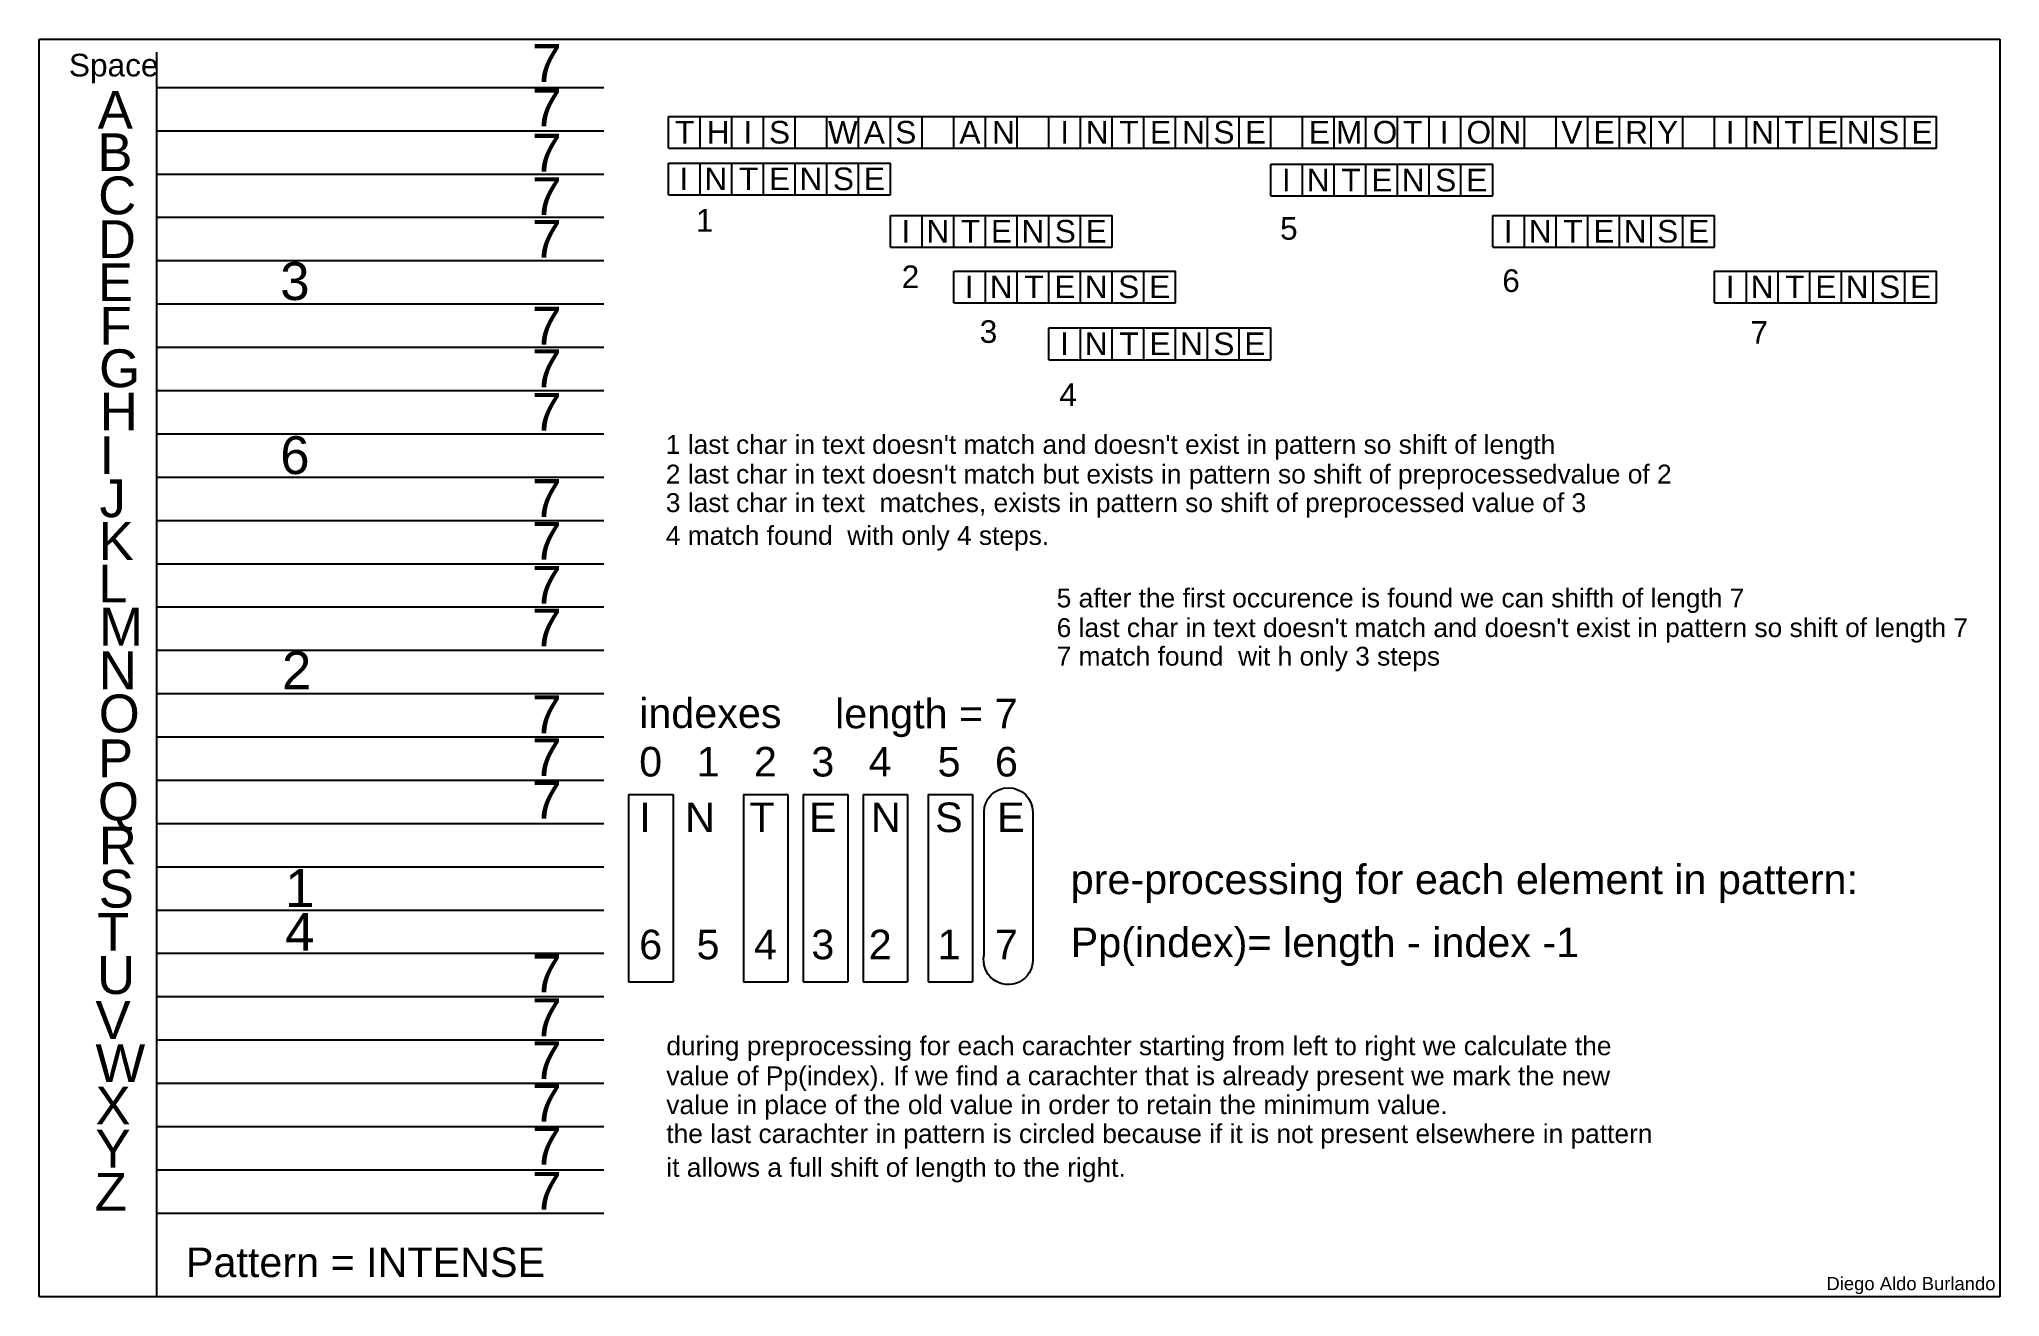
# Model space of a CAD drawing. Header units: millimetres. Extents: x -6 to 862, y -287 to 269.
import ezdxf

# ---------------------------------------------------------------- set-up
doc = ezdxf.new("R2010")
doc.units = ezdxf.units.MM
doc.header["$PDMODE"] = 4
doc.styles.get("Standard").update_dxf_attribs({"font": 'arial.ttf'})

msp = doc.modelspace()

# ---------------------------------------------------------------- linework, layer by layer
for p, q in [((-5.54, 268.89), (861.71, 268.89)), ((-5.54, -287.34), (-5.54, 268.89)), ((861.71, 268.89), (861.71, -287.34)), ((46.29, 263.16), (46.29, -287.34)), ((46.29, 247.56), (244.15, 247.56)), ((272.77, 220.72), (272.77, 234.75)), ((272.77, 234.75), (833.75, 234.75)), ((286.8, 220.72), (286.8, 234.75)), ((300.82, 220.72), (300.82, 234.75)), ((314.85, 220.72), (314.85, 234.75)), ((328.87, 220.72), (328.87, 234.75)), ((342.9, 220.72), (342.9, 234.75)), ((356.92, 220.72), (356.92, 234.75)), ((370.95, 220.72), (370.95, 234.75)), ((384.97, 220.72), (384.97, 234.75)), ((398.99, 220.72), (398.99, 234.75)), ((413.02, 220.72), (413.02, 234.75)), ((427.04, 220.72), (427.04, 234.75)), ((441.07, 220.72), (441.07, 234.75)), ((455.09, 220.72), (455.09, 234.75)), ((469.12, 220.72), (469.12, 234.75)), ((483.14, 220.72), (483.14, 234.75)), ((497.16, 220.72), (497.16, 234.75)), ((511.19, 220.72), (511.19, 234.75)), ((525.21, 220.72), (525.21, 234.75)), ((539.24, 220.72), (539.24, 234.75)), ((553.26, 220.72), (553.26, 234.75)), ((567.29, 220.72), (567.29, 234.75)), ((581.31, 220.72), (581.31, 234.75)), ((595.34, 220.72), (595.34, 234.75)), ((609.36, 220.72), (609.36, 234.75)), ((623.38, 220.72), (623.38, 234.75)), ((637.41, 220.72), (637.41, 234.75)), ((651.43, 220.72), (651.43, 234.75)), ((665.46, 220.72), (665.46, 234.75)), ((679.48, 220.72), (679.48, 234.75)), ((693.51, 220.72), (693.51, 234.75)), ((707.53, 220.72), (707.53, 234.75)), ((721.56, 220.72), (721.56, 234.75)), ((735.58, 220.72), (735.58, 234.75)), ((749.6, 220.72), (749.6, 234.75)), ((763.63, 220.72), (763.63, 234.75)), ((777.65, 220.72), (777.65, 234.75)), ((791.68, 220.72), (791.68, 234.75)), ((805.7, 220.72), (805.7, 234.75)), ((819.73, 220.72), (819.73, 234.75)), ((833.75, 220.72), (833.75, 234.75)), ((46.29, 228.41), (244.15, 228.41)), ((272.77, 220.72), (833.75, 220.72)), ((46.29, 209.26), (244.15, 209.26)), ((46.29, 190.11), (244.15, 190.11)), ((46.29, 170.96), (244.15, 170.96)), ((46.29, 151.81), (244.15, 151.81)), ((46.29, 132.66), (244.15, 132.66)), ((46.29, 113.52), (244.15, 113.52)), ((46.29, 94.37), (244.15, 94.37)), ((46.29, 75.22), (244.15, 75.22)), ((46.29, 56.07), (244.15, 56.07)), ((46.29, 36.92), (244.15, 36.92)), ((46.29, 17.77), (244.15, 17.77)), ((46.29, -1.38), (244.15, -1.38)), ((46.29, -20.53), (244.15, -20.53)), ((46.29, -39.68), (244.15, -39.68)), ((46.29, -58.83), (244.15, -58.83)), ((255.13, -65.15), (255.13, -148.01)), ((255.13, -65.15), (274.82, -65.15)), ((274.82, -65.15), (274.82, -148.01)), ((305.97, -65.15), (305.97, -148.01)), ((305.97, -65.15), (325.66, -65.15)), ((325.66, -65.15), (325.66, -148.01)), ((332.42, -65.15), (332.42, -148.01)), ((332.42, -65.15), (352.11, -65.15)), ((352.11, -65.15), (352.11, -148.01)), ((358.86, -65.15), (358.86, -148.01)), ((358.86, -65.15), (378.55, -65.15)), ((378.55, -65.15), (378.55, -148.01)), ((387.66, -65.15), (387.66, -148.01)), ((387.66, -65.15), (407.35, -65.15)), ((407.35, -65.15), (407.35, -148.01)), ((46.29, -77.98), (244.15, -77.98)), ((46.29, -97.13), (244.15, -97.13)), ((46.29, -116.28), (244.15, -116.28)), ((46.29, -135.43), (244.15, -135.43)), ((46.29, -154.58), (244.15, -154.58)), ((255.13, -148.01), (274.82, -148.01)), ((305.97, -148.01), (325.66, -148.01)), ((332.42, -148.01), (352.11, -148.01)), ((358.86, -148.01), (378.55, -148.01)), ((387.66, -148.01), (407.35, -148.01)), ((46.29, -173.73), (244.15, -173.73)), ((46.29, -192.88), (244.15, -192.88)), ((46.29, -212.03), (244.15, -212.03)), ((46.29, -231.18), (244.15, -231.18)), ((46.29, -250.33), (244.15, -250.33)), ((861.71, -287.34), (-5.54, -287.34))]:
    msp.add_line(p, q)
at = {"color": 3}
for p, q in [((272.77, 214.14), (370.95, 214.14)), ((272.77, 200.12), (272.77, 214.14)), ((286.8, 200.12), (286.8, 214.14)), ((300.82, 200.12), (300.82, 214.14)), ((314.85, 200.12), (314.85, 214.14)), ((328.87, 200.12), (328.87, 214.14)), ((342.9, 200.12), (342.9, 214.14)), ((356.92, 200.12), (356.92, 214.14)), ((370.95, 200.12), (370.95, 214.14)), ((539.24, 199.55), (539.24, 213.57)), ((539.24, 213.57), (637.41, 213.57)), ((553.26, 199.55), (553.26, 213.57)), ((567.29, 199.55), (567.29, 213.57)), ((581.31, 199.55), (581.31, 213.57)), ((595.34, 199.55), (595.34, 213.57)), ((609.36, 199.55), (609.36, 213.57)), ((623.38, 199.55), (623.38, 213.57)), ((637.41, 199.55), (637.41, 213.57)), ((272.77, 200.12), (370.95, 200.12)), ((539.24, 199.55), (637.41, 199.55)), ((370.95, 176.95), (370.95, 190.97)), ((370.95, 190.97), (469.12, 190.97)), ((384.97, 176.95), (384.97, 190.97)), ((398.99, 176.95), (398.99, 190.97)), ((413.02, 176.95), (413.02, 190.97)), ((427.04, 176.95), (427.04, 190.97)), ((441.07, 176.95), (441.07, 190.97)), ((455.09, 176.95), (455.09, 190.97)), ((469.12, 176.95), (469.12, 190.97)), ((637.41, 176.95), (637.41, 190.97)), ((637.41, 190.97), (735.58, 190.97)), ((651.43, 176.95), (651.43, 190.97)), ((665.46, 176.95), (665.46, 190.97)), ((679.48, 176.95), (679.48, 190.97)), ((693.51, 176.95), (693.51, 190.97)), ((707.53, 176.95), (707.53, 190.97)), ((721.56, 176.95), (721.56, 190.97)), ((735.58, 176.95), (735.58, 190.97)), ((370.95, 176.95), (469.12, 176.95)), ((637.41, 176.95), (735.58, 176.95)), ((398.99, 152.34), (398.99, 166.37)), ((398.99, 166.37), (497.16, 166.37)), ((413.02, 152.34), (413.02, 166.37)), ((427.04, 152.34), (427.04, 166.37)), ((441.07, 152.34), (441.07, 166.37)), ((455.09, 152.34), (455.09, 166.37)), ((469.12, 152.34), (469.12, 166.37)), ((483.14, 152.34), (483.14, 166.37)), ((497.16, 152.34), (497.16, 166.37)), ((398.99, 152.34), (497.16, 152.34))]:
    msp.add_line(p, q, dxfattribs=at)
at = {"color": 1}
for p, q in [((735.58, 152.34), (735.58, 166.37)), ((735.58, 166.37), (833.75, 166.37)), ((749.6, 152.34), (749.6, 166.37)), ((763.63, 152.34), (763.63, 166.37)), ((777.65, 152.34), (777.65, 166.37)), ((791.68, 152.34), (791.68, 166.37)), ((805.7, 152.34), (805.7, 166.37)), ((819.73, 152.34), (819.73, 166.37)), ((833.75, 152.34), (833.75, 166.37)), ((735.58, 152.34), (833.75, 152.34)), ((441.07, 127.15), (441.07, 141.17)), ((441.07, 141.17), (539.24, 141.17)), ((455.09, 127.15), (455.09, 141.17)), ((469.12, 127.15), (469.12, 141.17)), ((483.14, 127.15), (483.14, 141.17)), ((497.16, 127.15), (497.16, 141.17)), ((511.19, 127.15), (511.19, 141.17)), ((525.21, 127.15), (525.21, 141.17)), ((539.24, 127.15), (539.24, 141.17)), ((441.07, 127.15), (539.24, 127.15))]:
    msp.add_line(p, q, dxfattribs=at)
msp.add_lwpolyline([(412.44, -136.13), (412.44, -72.97, -1), (433.97, -72.97), (433.97, -138.36, -1.109144), (412.44, -136.13)], format="xyb")
for p in [(286.8, 220.72), (300.82, 220.72), (314.85, 220.72), (328.87, 220.72), (342.9, 220.72), (356.92, 220.72), (370.95, 220.72), (384.97, 220.72), (398.99, 220.72), (413.02, 220.72), (427.04, 220.72), (441.07, 220.72), (455.09, 220.72), (469.12, 220.72), (483.14, 220.72), (497.16, 220.72), (511.19, 220.72), (525.21, 220.72), (539.24, 220.72), (553.26, 220.72), (567.29, 220.72), (581.31, 220.72), (595.34, 220.72), (609.36, 220.72), (623.38, 220.72), (637.41, 220.72), (651.43, 220.72), (665.46, 220.72), (679.48, 220.72), (693.51, 220.72), (707.53, 220.72), (721.56, 220.72), (735.58, 220.72), (749.6, 220.72), (763.63, 220.72), (777.65, 220.72), (791.68, 220.72), (805.7, 220.72), (819.73, 220.72)]:
    msp.add_point(p)
at = {"color": 3}
for p in [(286.8, 200.12), (300.82, 200.12), (314.85, 200.12), (328.87, 200.12), (342.9, 200.12), (356.92, 200.12), (370.95, 200.12), (623.38, 199.55), (637.41, 199.55), (384.97, 176.95), (398.99, 176.95), (413.02, 176.95), (427.04, 176.95), (441.07, 176.95), (455.09, 176.95), (469.12, 176.95), (651.43, 176.95), (665.46, 176.95), (679.48, 176.95), (693.51, 176.95), (707.53, 176.95), (721.56, 176.95), (735.58, 176.95), (413.02, 152.34), (427.04, 152.34), (441.07, 152.34), (455.09, 152.34), (469.12, 152.34), (483.14, 152.34), (497.16, 152.34)]:
    msp.add_point(p, dxfattribs=at)
at = {"color": 2}
for p in [(553.26, 199.55), (567.29, 199.55), (581.31, 199.55), (595.34, 199.55), (609.36, 199.55)]:
    msp.add_point(p, dxfattribs=at)
at = {"color": 1}
for p in [(749.6, 152.34), (763.63, 152.34), (777.65, 152.34), (791.68, 152.34), (805.7, 152.34), (819.73, 152.34), (833.75, 152.34), (455.09, 127.15), (469.12, 127.15), (483.14, 127.15), (497.16, 127.15), (511.19, 127.15), (525.21, 127.15), (539.24, 127.15)]:
    msp.add_point(p, dxfattribs=at)

# ---------------------------------------------------------------- texts
at = {"color": 3}
for s, height, p in [('Space   ', 10, (7.61, 252.44)), ('7', 16.73, (212.49, 249.99)), ('A', 16.73, (20.31, 229.3)), ('7', 16.73, (212.49, 230.38)), ('B', 16.73, (20.16, 210.53)), ('7', 16.73, (212.49, 210.33)), ('C', 16.73, (20.51, 191.44)), ('I', 10, (277.72, 202.14)), ('N', 10, (288.71, 202.14)), ('T', 10, (303.99, 202.14)), ('E', 10, (317.28, 202.14)), ('N', 10, (330.77, 202.14)), ('S', 10, (345.53, 202.14)), ('E', 10, (359.21, 202.14)), ('I', 10, (544.18, 201.57)), ('N', 10, (555.17, 201.57)), ('T', 10, (570.46, 201.57)), ('E', 10, (583.75, 201.57)), ('N', 10, (597.24, 201.57)), ('S', 10, (611.99, 201.57)), ('E', 10, (625.67, 201.57)), ('7', 16.73, (212.49, 191.1)), ('D', 16.73, (20.39, 172.12)), ('7', 16.73, (212.49, 172.27)), ('I', 10, (375.89, 178.97)), ('N', 10, (386.88, 178.97)), ('T', 10, (402.16, 178.97)), ('E', 10, (415.45, 178.97)), ('N', 10, (428.95, 178.97)), ('S', 10, (443.7, 178.97)), ('E', 10, (457.38, 178.97)), ('I', 10, (642.35, 178.97)), ('N', 10, (653.34, 178.97)), ('T', 10, (668.63, 178.97)), ('E', 10, (681.92, 178.97)), ('N', 10, (695.41, 178.97)), ('S', 10, (710.16, 178.97)), ('E', 10, (723.84, 178.97)), ('E', 16.73, (20.39, 153.03)), ('I', 10, (403.94, 154.37)), ('N', 10, (414.93, 154.37)), ('T', 10, (430.21, 154.37)), ('E', 10, (443.5, 154.37)), ('N', 10, (456.99, 154.37)), ('S', 10, (471.75, 154.37)), ('E', 10, (485.43, 154.37)), ('F', 16.73, (21.06, 133.75)), ('7', 16.73, (212.49, 133.8)), ('G', 16.73, (20.92, 114.98)), ('7', 16.73, (212.49, 114.98)), ('H', 16.73, (21.27, 95.89)), ('7', 16.73, (212.49, 95.75)), ('I', 16.73, (21.15, 76.57)), ('J', 16.73, (21.15, 57.48)), ('7', 16.73, (212.49, 57.59)), ('K', 16.73, (20.69, 38.58)), ('7', 16.73, (212.49, 38.66)), ('L', 16.73, (20.54, 19.81)), ('7', 16.73, (212.49, 19.22)), ('M', 16.73, (20.89, 0.72)), ('7', 16.73, (212.49, 0.3)), ('N', 16.73, (20.77, -18.61)), ('O', 16.73, (20.77, -37.69)), ('7', 16.73, (212.49, -38.07)), ('indexes', 13.076, (259.85, -35.74)), ('P', 16.73, (20.41, -57.54)), ('7', 16.73, (212.49, -57)), ('0   1   2   3   4    5   6', 13.0763, (259.85, -57.21)), ('Q', 16.73, (20.41, -76.63)), ('7', 16.73, (212.49, -75.92)), ('R', 16.73, (20.77, -96.11)), ('S', 16.73, (20.77, -115.2)), ('T', 16.73, (20.04, -134.32)), ('U', 16.73, (20.04, -153.41)), ('7', 16.73, (212.49, -152.65)), ('7', 16.73, (212.49, -172.09)), ('V', 16.73, (19.32, -173.25)), ('W', 16.73, (19.32, -192.34)), ('7', 16.73, (212.49, -191.02)), ('X', 16.73, (19.32, -211.1)), ('7', 16.73, (212.49, -209.94)), ('Y', 16.73, (19.32, -230.19)), ('7', 16.73, (212.49, -228.87)), ('Z', 16.73, (18.95, -249.3)), ('7', 16.73, (212.49, -248.82))]:
    msp.add_text(s, height=height, dxfattribs=at).set_placement(p)
for s, height, p in [('T   ', 10, (275.73, 222.75)), ('H', 10, (289.79, 222.75)), ('I', 10, (305.98, 222.75)), ('S', 10, (317.28, 222.75)), ('W', 10, (343.36, 222.75)), ('A', 10, (359.21, 222.75)), ('S', 10, (373.14, 222.75)), ('A', 10, (401.51, 222.75)), ('N', 10, (415.92, 222.75)), ('E', 10, (556.1, 222.75)), ('M', 10, (568.1, 222.75)), ('O', 10, (584.34, 222.75)), ('T', 10, (597.74, 222.75)), ('I', 10, (614.03, 222.75)), ('O', 10, (625.83, 222.75)), ('N', 10, (639.95, 222.75)), ('V', 10, (667.75, 222.75)), ('E', 10, (682.02, 222.75)), ('R', 10, (695.99, 222.75)), ('Y', 10, (710.11, 222.75)), ('I', 10, (740.52, 222.75)), ('N', 10, (751.75, 222.75)), ('T   ', 10, (766.45, 222.75)), ('E', 10, (780.86, 222.75)), ('N', 10, (793.96, 222.75)), ('S', 10, (807.94, 222.75)), ('E', 10, (822.64, 222.75)), ('length = 7', 13.076, (346.51, -35.9)), ('I   N   T   E   N   S   E', 13.0763, (259.85, -81.81)), ('pre-processing for each element in pattern:', 13.0763, (450.74, -109.25)), ('Pattern = INTENSE', 13.0763, (59.35, -278.63))]:
    msp.add_text(s, height=height).set_placement(p)
at = {"color": 1}
for s, height, p in [('I', 10, (446.13, 222.75)), ('N', 10, (457.41, 222.75)), ('T   ', 10, (472.25, 222.75)), ('E', 10, (485.79, 222.75)), ('N', 10, (500.06, 222.75)), ('S', 10, (513.89, 222.75)), ('E', 10, (527.86, 222.75)), ('3', 16.73, (101.06, 153.53)), ('I', 10, (740.52, 154.37)), ('N', 10, (751.51, 154.37)), ('T', 10, (766.8, 154.37)), ('E', 10, (780.09, 154.37)), ('N', 10, (793.58, 154.37)), ('S', 10, (808.33, 154.37)), ('E', 10, (822.01, 154.37)), ('I', 10, (446.01, 129.17)), ('N', 10, (457, 129.17)), ('T', 10, (472.29, 129.17)), ('E', 10, (485.58, 129.17)), ('N', 10, (499.07, 129.17)), ('S', 10, (513.82, 129.17)), ('E', 10, (527.5, 129.17)), ('6', 16.73, (101.06, 76.57)), ('2', 16.73, (101.82, -18.61)), ('1', 16.73, (103.24, -114.92)), ('4', 16.73, (103.24, -134.32))]:
    msp.add_text(s, height=height, dxfattribs=at).set_placement(p)
at = {"color": 6}
for s, height, p in [('1', 10, (284.9, 183.78)), ('5', 10, (543.35, 180.21)), ('2', 10, (375.97, 158.81)), ('6', 10, (641.63, 157.1)), ('3', 10, (410.48, 134.58)), ('7', 10, (751.45, 134.2)), ('4', 10, (445.73, 106.67)), ("1 last char in text doesn't match and doesn't exist in pattern so shift of length", 8.3361, (271.63, 85.49)), ("2 last char in text doesn't match but exists in pattern so shift of preprocessedvalue of 2", 8.3361, (271.63, 72.38)), ('3 last char in text  matches, exists in pattern so shift of preprocessed value of 3', 8.3361, (271.63, 59.74)), ('4 match found  with only 4 steps.', 8.3361, (271.63, 45.23)), ('5 after the first occurence is found we can shifth of length 7', 8.3361, (444.53, 17.58)), ("6 last char in text doesn't match and doesn't exist in pattern so shift of length 7", 8.3361, (444.53, 4.47)), ('7 match found  wit h only 3 steps ', 8.3361, (444.53, -8.17))]:
    msp.add_text(s, height=height, dxfattribs=at).set_placement(p)
at = {"color": 5}
for s, height, p in [('6   5   4   3   2    1   7', 13.0763, (259.85, -138.05)), ('Pp(index)= length - index -1  ', 13.0763, (450.74, -137.11)), ('during preprocessing for each carachter starting from left to right we calculate the ', 8.3361, (271.86, -180.5)), ('value of Pp(index). If we find a carachter that is already present we mark the new ', 8.3361, (271.86, -193.76)), ('value in place of the old value in order to retain the minimum value.  ', 8.3361, (271.86, -206.55)), ('the last carachter in pattern is circled because if it is not present elsewhere in pattern ', 8.3361, (271.86, -219.34)), ('it allows a full shift of length to the right.', 8.3361, (271.86, -234.27))]:
    msp.add_text(s, height=height, dxfattribs=at).set_placement(p)
at = {"color": 7}
msp.add_text('Diego Aldo Burlando', height=5.8353, dxfattribs=at).set_placement((785.04, -284.41))

doc.saveas('drawing.dxf')
